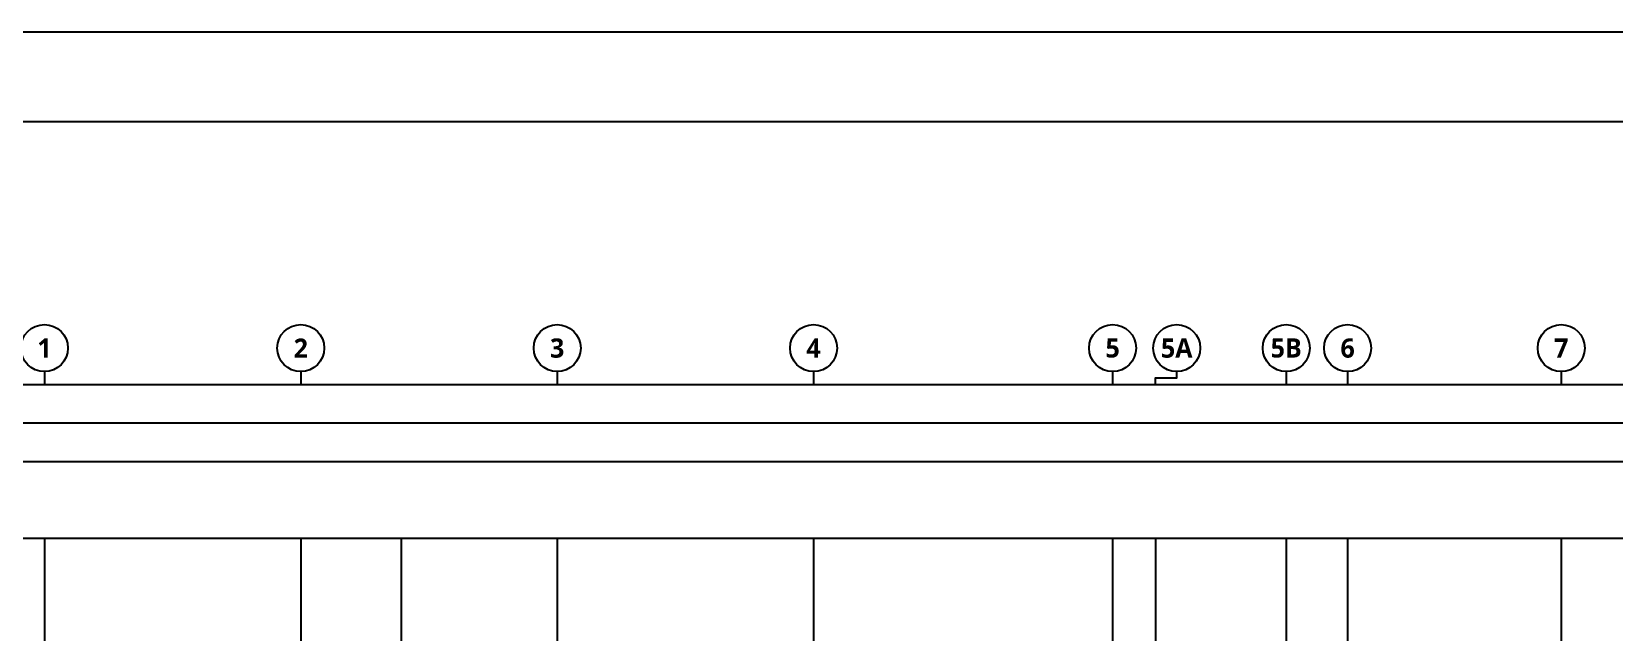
# Model space of a CAD drawing. Header units: millimetres. Extents: x -734060 to 504600, y -7739 to 118800.
# Drawn here: x -295499 to -221415, y 90702 to 118800 of the extents above; entities that cross this region are included whole.
import ezdxf
from ezdxf.enums import TextEntityAlignment as Align

# ---------------------------------------------------------------- set-up
doc = ezdxf.new("R2010")
doc.units = ezdxf.units.MM
doc.header["$LTSCALE"] = 200
doc.linetypes.add('CEN-GAUN', pattern=[32.2, 30, -1, 0.2, -1])
doc.layers.get('DEFPOINTS').update_dxf_attribs({"color": 137})
for name, color, linetype in [('CEN', 1, 'CEN-GAUN'), ('GYP. BOARD', 42, 'Continuous'), ('HAT-INS', 250, 'Continuous'), ('WALL-D', 3, 'Continuous')]:
    doc.layers.add(name, color=color, linetype=linetype)
doc.styles.add('스타일2', font='malgunbd.ttf')

# ---------------------------------------------------------------- blocks, each defined once
blk = doc.blocks.new('X-CEN')
at = {"layer": 'CEN'}
for p, q in [((0, 9200), (0, -53000)), ((12000, 9200), (12000, -53000)), ((16700, 9200), (16700, -53000)), ((24000, 9200), (24000, -53000)), ((36000, 9200), (36000, -53000)), ((50000, 9200), (50000, -53000)), ((52000, 9200), (52000, -53000)), ((58125, 9200), (58125, -53000)), ((61000, 9200), (61000, -53000)), ((71000, 9200), (71000, -53000))]:
    blk.add_line(p, q, dxfattribs=at)
blk = doc.blocks.new('sheet-line')
at = {"layer": 'DEFPOINTS'}
blk.add_lwpolyline([(168200, -356400), (0, -356400), (0, -237600), (168200, -237600)], close=True, dxfattribs=at)
blk = doc.blocks.new('DEF-AXIS')
blk.add_line((0, 600), (0, 0))
blk.add_circle((0, 1700), 1100)
at = {"style": '스타일2'}
blk.add_attdef('X', text='', height=900, dxfattribs=at).set_placement((0, 1700), align=Align.MIDDLE)
blk = doc.blocks.new('def-sym')
at = {"layer": 'DEFPOINTS'}
blk.add_lwpolyline([(52000, 16400), (52000, 16700), (53000, 16700), (53000, 17000)], dxfattribs=at)
blk.add_circle((53000, 18100), 1100, dxfattribs=at)
for p, values in [((0, 16400), {'X': '1'}), ((12000, 16400), {'X': '2'}), ((24000, 16400), {'X': '3'}), ((36000, 16400), {'X': '4'}), ((50000, 16400), {'X': '5'}), ((58125, 16400), {'X': '5B'}), ((61000, 16400), {'X': '6'}), ((71000, 16400), {'X': '7'})]:
    blk.add_blockref('DEF-AXIS', p, dxfattribs=at).add_auto_attribs(values)
at = {"layer": 'DEFPOINTS', "style": '스타일2'}
blk.add_text('5A', height=900, dxfattribs=at).set_placement((53000, 18100), align=Align.MIDDLE_CENTER)

msp = doc.modelspace()

# ---------------------------------------------------------------- linework, layer by layer
at = {"layer": 'DEFPOINTS'}
for points in [[(-327100, 114600), (-189700, 114600), (-189700, 4200), (-327100, 4200)], [(-211700, 25700), (-311300, 25700), (-311300, 102300), (-211700, 102300)], [(-213500, 27500), (-309500, 27500), (-309500, 100500), (-213500, 100500)], [(-215300, 29300), (-307700, 29300), (-307700, 98700), (-215300, 98700)], [(-218900, 32900), (-304100, 32900), (-304100, 95100), (-218900, 95100)]]:
    msp.add_lwpolyline(points, close=True, dxfattribs=at)

# ---------------------------------------------------------------- block references
at = {"layer": 'GYP. BOARD'}
msp.add_blockref('def-sym', (-294900, 85900), dxfattribs=at)
at = {"layer": 'HAT-INS'}
msp.add_blockref('X-CEN', (-294900, 85900), dxfattribs=at)
at = {"layer": 'WALL-D'}
msp.add_blockref('sheet-line', (-336400, 356400), dxfattribs=at)

doc.saveas('drawing.dxf')
